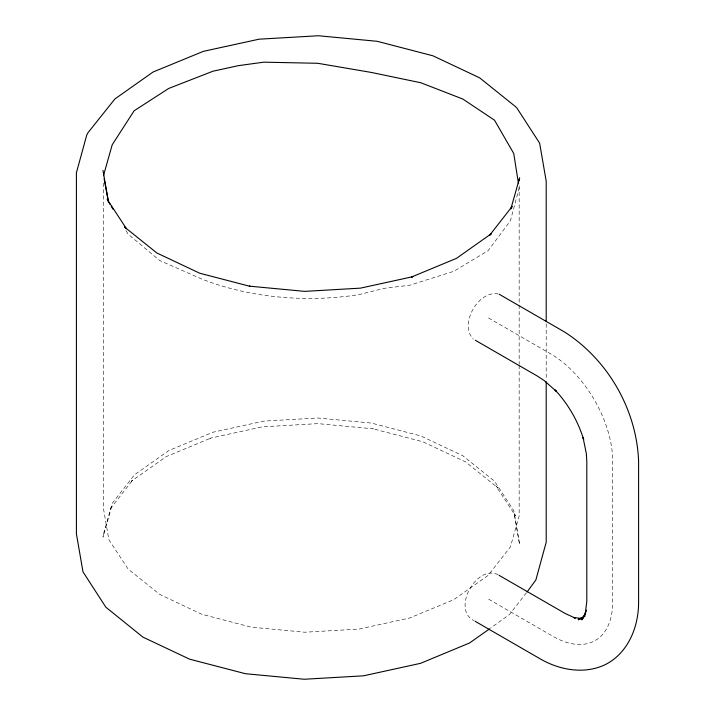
<?xml version="1.0" encoding="UTF-8"?>
<svg xmlns="http://www.w3.org/2000/svg" width="715" height="715" viewBox="0 0 715 715"><rect width="100%" height="100%" fill="white"/><g stroke="black" fill="none" stroke-linecap="round" stroke-linejoin="round"><path stroke-width="0.54" stroke-dasharray="3.58 2.68" d="M526.463 592.753L509.554 614.408L490.454 628.226M498.301 293.981C478.415 289.87 458.664 324.547 473.419 339.16M488.515 317.978L550.604 353.827A87.811 50.702 60 0 1 612.701 461.372L612.701 601.86A84.442 48.754 60 0 1 552.99 636.341L488.515 599.116M498.087 574.744C476.646 563.76 451.12 609.716 474.17 620.736M126.037 230.659L128.083 234.118L159.776 260.564L201.8 279.065A207.377 132.597 -0.5 0 0 358.885 294.634L384.268 288.324L409.65 285.24L453.721 271.351L488.095 250.697L510.412 220.774L519.162 187.974L518.822 185.82M546.206 323.815L546.206 379.531M519.162 185.9L519.162 303.991M519.162 305.108L519.162 364.23M519.162 365.347L519.162 515.935L510.412 546.868L488.095 575.441L453.721 599.706L409.65 618.001L358.876 629.093L304.867 632.221L251.287 627.171L201.8 614.283L159.776 594.442L128.083 568.997L108.868 539.682L103.452 508.499L103.452 181.306M103.452 534.284L102.996 537.126L111.763 506.131L110.468 508.553L132.981 479.738L131.149 481.365L166.175 456.635L211.086 437.991L209.763 438.313L262.182 426.855L317.961 423.629L373.275 428.848L372.47 428.643L422.896 441.781L465.724 461.997L498.024 487.925L496.13 486.236L515.506 515.801L514.192 513.325L519.617 544.58L513.745 510.537L494.53 481.222L462.837 455.777L420.813 435.935L371.326 423.057L317.746 418.007L263.728 421.126L212.954 432.218L168.883 450.522L134.518 474.787L112.201 503.351L103.452 534.284"/><path stroke-width="1.07" d="M519.162 180.716L519.617 177.874L510.85 208.869M103.452 175.72L112.201 144.787L134.125 110.78L168.776 88.419L212.954 71.214L238.345 65.664L263.728 62.169L317.746 63.286L371.326 72.438L420.813 82.752L462.837 99.045L494.53 120.218L513.745 153.484L518.482 183.666M511.279 208.065L512.146 206.447L489.632 235.262L491.455 233.635L456.438 258.365L411.527 277.009L412.85 276.687L360.431 288.145L304.653 291.371L249.338 286.152L250.143 286.358L199.717 273.219L156.889 253.003L124.589 227.075L125.849 228.201M527.143 591.895L535.875 579.937L546.206 542.211L546.206 381.756M584.924 616.053L581.536 618.815L584.584 615.302L581.769 619.833L584.307 615.365L586.148 610.163L585.183 614.846L586.809 601.333L586.809 461.827L586.354 453.685L583.038 437.473L583.654 439.502C578.015 421.09 568.157 404.011 555.028 389.916L556.476 391.463L544.097 380.487L537.269 376.027L475.359 340.277M584.879 616.017L578.14 619.762L583.243 617.823L578.685 618.716L581.876 618.609M489.543 628.869L469.541 642.991L420.572 663.323L363.524 675.818L304.233 679.25L245.433 673.709L189.636 659.185L142.946 637.145L105.838 607.178L82.976 571.83L76.407 533.801L76.407 172.789L86.738 135.064L88.034 132.633L114.892 98.965L153.073 72.009L203.364 51.355L259.089 39.182L318.372 35.75L377.18 41.291L432.968 55.815L479.667 77.855L514.88 106.124L516.775 107.822L539.637 143.17L546.206 181.199L546.206 321.589M581.956 618.52L573.448 617.492L575.262 618.1M574.994 617.966L565.476 613.649L499.043 575.298M499.249 294.276L563.947 331.635C607.607 359.189 636.547 409.329 638.593 460.925L638.593 602.388C638.593 625.813 629.155 650.695 608.215 663.046C587.042 675.005 560.783 670.733 540.495 659.024L475.135 621.29M107.107 199.199L126.484 228.764M104.113 178.866L108.421 201.675L110.128 204.481M111.263 206.349L112.97 209.155M102.996 170.42L108.421 201.675"/></g></svg>
